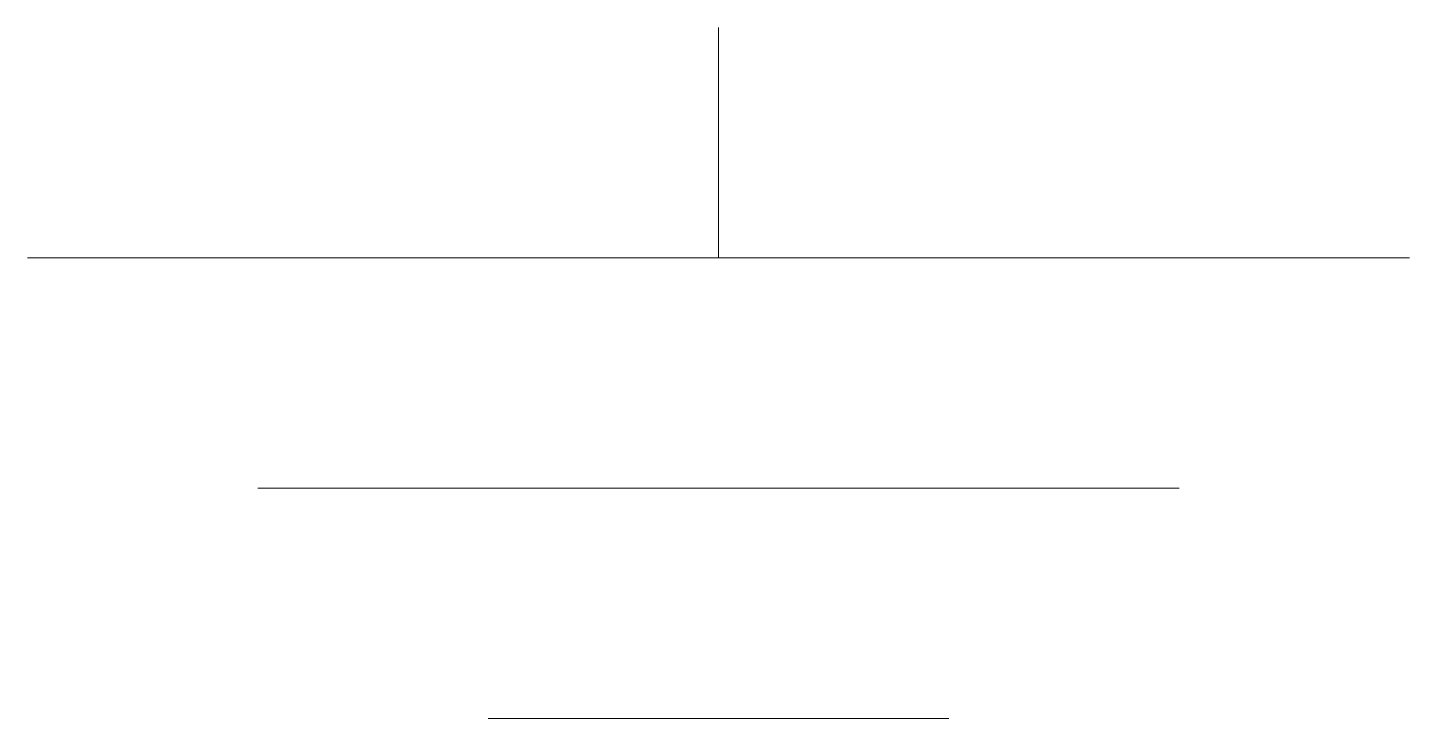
# Model space of a CAD drawing. Header units: millimetres. Extents: x -30 to 30, y -30 to 0.
import ezdxf

# ---------------------------------------------------------------- set-up
doc = ezdxf.new("R2010")
doc.units = ezdxf.units.MM
doc.layers.get('0').update_dxf_attribs({"lineweight": 0, "true_color": 0xffffff})

msp = doc.modelspace()

# ---------------------------------------------------------------- linework, layer by layer
for p, q in [((0, 0), (0, -10)), ((-30, -10), (30, -10)), ((-20, -20), (20, -20)), ((-10, -30), (10, -30))]:
    msp.add_line(p, q)

doc.saveas('drawing.dxf')
